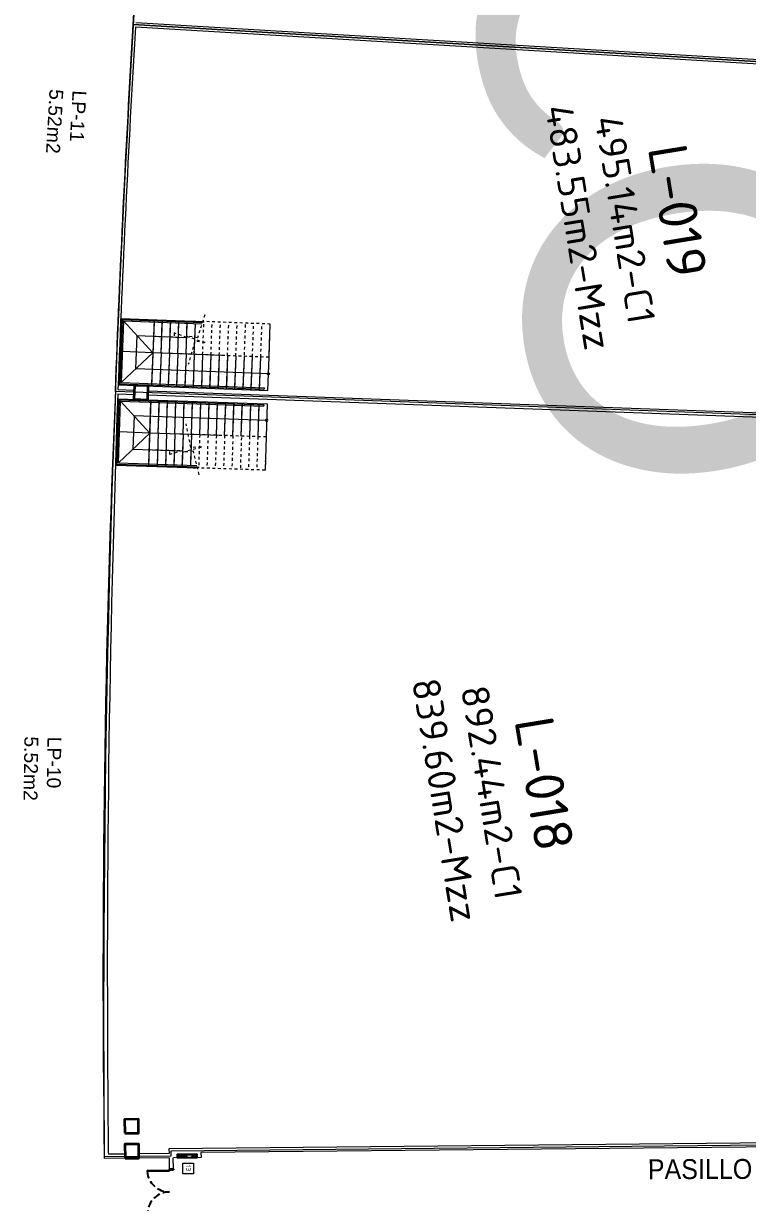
# Model space of a CAD drawing. Header units: metres. Extents: x 2 to 659295185, y -28 to 1124222152.
# Drawn here: x 655403.07 to 655429.21, y 1126497.24 to 1126539.81 of the extents above; entities that cross this region are included whole.
import ezdxf
from ezdxf.enums import TextEntityAlignment as Align

# ---------------------------------------------------------------- set-up
doc = ezdxf.new("R2010")
doc.units = ezdxf.units.M
doc.header["$MEASUREMENT"] = 0
for name, pattern in [('CCSM_C1_CUERPO CK$0$HIDDEN', [0.375, 0.25, -0.125]), ('CCSM_C1_CUERPO HP$0$CONTINUA', [0]), ('CCSM_C1_CUERPO QR$0$CONTINUA', [0]), ('CCSM_C1_CUERPO QR$0$HIDDEN', [0.375, 0.25, -0.125]), ('CONTINUA', [0]), ('DASHDOT', [1, 0.5, -0.25, 0, -0.25]), ('HIDDEN', [0.375, 0.25, -0.125])]:
    doc.linetypes.add(name, pattern=pattern)
doc.layers.get('0').update_dxf_attribs({"linetype": 'CONTINUOUS'})
for name, color, linetype in [('CCSM_C1_CUERPO BJ$0$A-LOCAL ID', 7, 'CONTINUOUS'), ('CCSM_C1_CUERPO BJ$0$ID_Nº LOCAL', 7, 'CONTINUOUS'), ('CCSM_C1_CUERPO HP$0$A-LOCAL ID', 7, 'CONTINUOUS'), ('CCSM_C1_CUERPO HP$0$A-PARED', 2, 'CCSM_C1_CUERPO HP$0$CONTINUA'), ('CCSM_C1_CUERPO HP$0$ID_AREA EXACTA', 7, 'CONTINUOUS'), ('CCSM_C1_CUERPO HP$0$ID_Nº LOCAL', 7, 'CONTINUOUS'), ('CCSM_C1_CUERPO HP$0$ID_RUBRO', 7, 'CONTINUOUS'), ('CCSM_C1_CUERPO HP$0$ID_USO', 7, 'CONTINUOUS'), ('CCSM_C1_CUERPO QR$0$A-EQUIPOS', 9, 'CONTINUOUS'), ('CCSM_C1_CUERPO QR$0$A-PARED', 2, 'CCSM_C1_CUERPO QR$0$CONTINUA'), ('CCSM_C1_CUERPO QR$0$A-PUERTA', 5, 'CCSM_C1_CUERPO QR$0$CONTINUA'), ('CCSM_C1_CUERPO QR$0$TEX-ROT', 7, 'CONTINUOUS'), ('LP PUBLICIDAD', 7, 'CONTINUOUS')]:
    doc.layers.add(name, color=color, linetype=linetype)
doc.layers.add('CCSM_C1_CUERPO HP$0$A-AREAS COMERCIALES', color=151, linetype='CONTINUOUS', plot=False)
for name, color, linetype, lineweight in [('CCSM_XREF ESTRUCTURA15$0$E-CA-COLUMNA', 2, 'CONTINUOUS', 35), ('CCSM_XREF ESTRUCTURA15$0$E-CP COLUMNAS', 2, 'CONTINUOUS', 35), ('CCSM_XREF ESTRUCTURA15$0$E-CQ-COLUMNA', 2, 'CONTINUOUS', 35), ('LOCALES ASIGNADOS', 41, 'DASHDOT', 0), ('NOMBRES LOCATARIOS', 7, 'CONTINUA', 0), ('XREF ESCALERAS', 252, 'CONTINUOUS', 0)]:
    doc.layers.add(name, color=color, linetype=linetype, lineweight=lineweight)
doc.styles.add('CCSM_C1_CUERPO BJ$0$ROMANS', font='romans__.ttf')
doc.styles.add('CCSM_C1_CUERPO BJ$0$sigo', font='arial.ttf', dxfattribs={"width": 0.9})
doc.styles.add('CCSM_C1_CUERPO HP$0$ROMANS', font='romans__.ttf')
doc.styles.add('CCSM_C1_CUERPO QR$0$ROMANS', font='romans__.ttf')
doc.styles.add('CCSM_XREF KIOSKOSE$0$Standard', font='txt')
doc.styles.get("Standard").update_dxf_attribs({"font": 'tahoma.ttf'})

# ---------------------------------------------------------------- blocks, each defined once
blk = doc.blocks.new('CCSM_C1_CUERPO QR$0$P. Doble 180.15')
for p, q in [((-1.955, 0.8), (-1.915, 0.8)), ((-1.955, 0.8), (-1.955, 0)), ((-1.915, 0), (-1.915, 0.8)), ((-0.435, 0), (-0.435, 0.8)), ((-0.395, 0.8), (-0.435, 0.8)), ((-0.395, 0.8), (-0.395, 0)), ((-1.985, 0), (-1.96, 0)), ((-1.985, -0.015), (-1.985, 0)), ((-1.96, 0), (-1.96, -0.045)), ((-0.39, 0), (-0.39, -0.045)), ((-0.365, 0), (-0.39, 0)), ((-0.365, -0.015), (-0.365, 0)), ((-2, -0.015), (-1.985, -0.015)), ((-2, -0.015), (-2, -0.135)), ((-2, -0.135), (-1.985, -0.135)), ((-1.985, -0.135), (-1.985, -0.15)), ((-1.985, -0.15), (-1.96, -0.15)), ((-1.95, -0.045), (-1.96, -0.15)), ((-1.96, -0.045), (-1.95, -0.045)), ((-1.955, 0), (-1.915, 0)), ((-0.395, 0), (-0.435, 0)), ((-0.4, -0.045), (-0.39, -0.15)), ((-0.39, -0.045), (-0.4, -0.045)), ((-0.365, -0.15), (-0.39, -0.15)), ((-0.35, -0.015), (-0.365, -0.015)), ((-0.35, -0.135), (-0.365, -0.135)), ((-0.365, -0.135), (-0.365, -0.15)), ((-0.35, -0.015), (-0.35, -0.135))]:
    blk.add_line(p, q)
at = {"color": 8, "linetype": 'CCSM_C1_CUERPO QR$0$HIDDEN'}
for centre, radius, start, end in [((-1.955, 0.031), 0.77, 357.704, 86.9891), ((-0.376, -0.008), 0.81, 94.161, 179.4681)]:
    blk.add_arc(centre, radius, start, end, dxfattribs=at)
blk = doc.blocks.new('CCSM_C1_CUERPO QR$0$CAJA DE MANGUERA')
for points in [[(0.444, 0.073), (0.473, -0.106), (0.44, -0.111), (0.417, 0.034), (-0.406, -0.1), (-0.382, -0.246), (-0.415, -0.251), (-0.444, -0.073)], [(0.417, 0.034), (0.44, -0.111), (-0.382, -0.246), (-0.406, -0.1)], [(0.299, 0.008), (0.393, -0.108), (0.246, -0.132)], [(-0.378, -0.123), (-0.288, -0.201), (-0.303, -0.111), (-0.363, -0.214)]]:
    blk.add_lwpolyline(points, close=True)
for points in [[(-0.295, -0.156), (-0.019, -0.111), (-0.012, -0.152)], [(-0.248, -0.149), (-0.241, -0.193)], [(-0.196, -0.14), (-0.189, -0.185)], [(-0.151, -0.133), (-0.144, -0.177)], [(-0.107, -0.125), (-0.1, -0.17)], [(-0.062, -0.118), (-0.055, -0.163)]]:
    blk.add_lwpolyline(points)
blk = doc.blocks.new('CCSM_C1_CUERPO HP$0$IDENT LOCAL')
at = {"layer": 'CCSM_C1_CUERPO HP$0$ID_AREA EXACTA', "style": 'CCSM_C1_CUERPO HP$0$ROMANS'}
blk.add_attdef('AREA-EXACTA', text='', height=0.5, dxfattribs=at).set_placement((0, 1.245), align=Align.BOTTOM_CENTER)
at = {"layer": 'CCSM_C1_CUERPO HP$0$ID_Nº LOCAL', "style": 'CCSM_C1_CUERPO HP$0$ROMANS'}
blk.add_attdef('NºLOCAL', text='', height=0.7, dxfattribs=at).set_placement((0, 2.05), align=Align.BOTTOM_CENTER)
at = {"layer": 'CCSM_C1_CUERPO HP$0$ID_RUBRO', "style": 'CCSM_C1_CUERPO HP$0$ROMANS'}
blk.add_attdef('RUBRO', text='', height=0.35, dxfattribs=at).set_placement((0, 0.395), align=Align.BOTTOM_CENTER)
at = {"layer": 'CCSM_C1_CUERPO HP$0$ID_USO', "style": 'CCSM_C1_CUERPO HP$0$ROMANS'}
blk.add_attdef('USO', text='', height=0.35, dxfattribs=at).set_placement((0, -0.455), align=Align.BOTTOM_CENTER)
blk = doc.blocks.new('CCSM_XREF ESTRUCTURA15$0$CCSM_COLUMNA REC')
at = {"layer": 'CCSM_XREF ESTRUCTURA15$0$E-CA-COLUMNA'}
blk.add_lwpolyline([(-0.25, -0.25), (0.25, -0.25), (0.25, 0.25), (-0.25, 0.25)], close=True, dxfattribs=at)
blk = doc.blocks.new('CCSM_C1_CUERPO BJ$0$IDENT LOCAL')
at = {"style": 'CCSM_C1_CUERPO BJ$0$ROMANS'}
for tag, height, p in [('AREA-EXACTA', 0.5, (0.587, 0.096)), ('NºLOCAL', 0.7, (1.17, 0.119)), ('RUBRO', 0.35, (0, 0)), ('USO', 0.35, (-0.587, -0.096))]:
    blk.add_attdef(tag, text='', height=height, rotation=279.3085, dxfattribs=at).set_placement(p, align=Align.BOTTOM_CENTER)
blk = doc.blocks.new('stairs3')
for p, q in [((655563.519, 1126395.991), (655562.335, 1126395.797)), ((655563.519, 1126395.991), (655562.335, 1126395.797)), ((655563.103, 1126391.667), (655565.383, 1126392.04))]:
    blk.add_line(p, q)
at = {"layer": 'XREF ESCALERAS'}
for p, q in [((655564.703, 1126396.185), (655563.519, 1126395.991)), ((655564.703, 1126396.185), (655563.519, 1126395.991)), ((655564.111, 1126396.088), (655564.887, 1126391.356)), ((655565.575, 1126390.866), (655564.703, 1126396.185)), ((655565.575, 1126390.866), (655564.703, 1126396.185)), ((655564.752, 1126395.889), (655563.568, 1126395.695)), ((655564.663, 1126395.874), (655563.568, 1126395.695)), ((655565.472, 1126390.94), (655564.637, 1126396.034)), ((655565.529, 1126390.899), (655564.686, 1126396.041)), ((655564.752, 1126395.889), (655564.712, 1126395.882)), ((655564.8, 1126395.593), (655563.616, 1126395.399)), ((655564.711, 1126395.578), (655563.616, 1126395.399)), ((655563.665, 1126395.103), (655564.849, 1126395.297)), ((655563.665, 1126395.103), (655564.76, 1126395.282)), ((655564.8, 1126395.593), (655564.761, 1126395.586)), ((655564.809, 1126395.29), (655564.849, 1126395.297)), ((655563.713, 1126394.807), (655564.897, 1126395.001)), ((655563.713, 1126394.807), (655564.808, 1126394.986)), ((655564.858, 1126394.994), (655564.897, 1126395.001)), ((655563.762, 1126394.511), (655564.946, 1126394.705)), ((655563.762, 1126394.511), (655564.857, 1126394.69)), ((655563.785, 1126394.367), (655564.198, 1126391.846)), ((655563.81, 1126394.215), (655564.994, 1126394.409)), ((655563.81, 1126394.215), (655564.906, 1126394.394)), ((655564.906, 1126394.698), (655564.946, 1126394.705)), ((655564.955, 1126394.402), (655564.994, 1126394.409)), ((655563.859, 1126393.919), (655565.043, 1126394.113)), ((655563.859, 1126393.919), (655564.954, 1126394.098)), ((655565.003, 1126394.106), (655565.043, 1126394.113)), ((655563.907, 1126393.622), (655565.091, 1126393.817)), ((655563.907, 1126393.622), (655565.003, 1126393.802)), ((655563.956, 1126393.326), (655565.14, 1126393.521)), ((655563.956, 1126393.326), (655565.051, 1126393.506)), ((655565.052, 1126393.81), (655565.091, 1126393.817)), ((655565.1, 1126393.514), (655565.14, 1126393.521)), ((655562.762, 1126393.435), (655562.723, 1126393.428)), ((655563.207, 1126390.478), (655562.73, 1126393.384)), ((655563.24, 1126390.524), (655562.772, 1126393.38)), ((655562.811, 1126393.139), (655562.772, 1126393.132)), ((655563.281, 1126390.581), (655562.823, 1126393.374)), ((655563.956, 1126393.326), (655562.86, 1126393.147)), ((655564.004, 1126393.03), (655565.188, 1126393.224)), ((655564.004, 1126393.03), (655565.1, 1126393.21)), ((655565.149, 1126393.218), (655565.188, 1126393.224)), ((655563.207, 1126390.478), (655562.787, 1126393.04)), ((655564.004, 1126393.03), (655562.82, 1126392.836)), ((655562.86, 1126392.843), (655562.82, 1126392.836)), ((655564.053, 1126392.734), (655562.869, 1126392.54)), ((655564.004, 1126393.03), (655562.909, 1126392.851)), ((655564.053, 1126392.734), (655562.957, 1126392.555)), ((655563.703, 1126391.159), (655563.412, 1126392.933)), ((655564.026, 1126392.897), (655564.198, 1126391.846)), ((655564.053, 1126392.734), (655565.237, 1126392.928)), ((655564.053, 1126392.734), (655565.148, 1126392.914)), ((655565.198, 1126392.922), (655565.237, 1126392.928)), ((655562.908, 1126392.547), (655562.869, 1126392.54)), ((655564.101, 1126392.438), (655562.917, 1126392.244)), ((655562.957, 1126392.251), (655562.917, 1126392.244)), ((655564.101, 1126392.438), (655563.006, 1126392.259)), ((655564.101, 1126392.438), (655565.286, 1126392.632)), ((655564.101, 1126392.438), (655565.197, 1126392.618)), ((655564.15, 1126392.142), (655565.334, 1126392.336)), ((655564.15, 1126392.142), (655565.245, 1126392.322)), ((655565.246, 1126392.626), (655565.286, 1126392.632)), ((655565.295, 1126392.33), (655565.334, 1126392.336)), ((655564.15, 1126392.142), (655562.966, 1126391.948)), ((655563.005, 1126391.955), (655562.966, 1126391.948)), ((655563.014, 1126391.652), (655565.383, 1126392.04)), ((655564.15, 1126392.142), (655563.054, 1126391.963)), ((655563.103, 1126391.667), (655565.294, 1126392.026)), ((655564.198, 1126391.846), (655563.282, 1126390.581)), ((655564.198, 1126391.846), (655565.471, 1126390.94)), ((655564.198, 1126391.846), (655564.376, 1126390.761)), ((655565.343, 1126392.034), (655565.383, 1126392.04)), ((655563.014, 1126391.652), (655563.054, 1126391.659)), ((655563.281, 1126390.581), (655565.472, 1126390.94)), ((655564.887, 1126391.356), (655563.703, 1126391.162)), ((655563.207, 1126390.478), (655565.575, 1126390.866)), ((655563.207, 1126390.478), (655565.575, 1126390.866)), ((655563.24, 1126390.524), (655563.207, 1126390.478)), ((655563.24, 1126390.524), (655565.529, 1126390.899)), ((655564.384, 1126390.711), (655564.391, 1126390.672)), ((655564.384, 1126390.711), (655564.391, 1126390.672)), ((655565.529, 1126390.899), (655565.575, 1126390.866))]:
    blk.add_line(p, q, dxfattribs=at)
at = {"layer": 'XREF ESCALERAS', "linetype": 'HIDDEN', "ltscale": 0.02}
for p, q in [((655563.519, 1126395.991), (655562.335, 1126395.797)), ((655562.335, 1126395.797), (655562.73, 1126393.384)), ((655563.568, 1126395.695), (655562.383, 1126395.501)), ((655563.616, 1126395.399), (655562.432, 1126395.205)), ((655563.616, 1126395.103), (655562.432, 1126394.909)), ((655563.713, 1126394.807), (655562.529, 1126394.613)), ((655563.762, 1126394.511), (655562.577, 1126394.317)), ((655563.81, 1126394.215), (655562.626, 1126394.02)), ((655563.859, 1126393.919), (655562.674, 1126393.724))]:
    blk.add_line(p, q, dxfattribs=at)
at = {"layer": 'XREF ESCALERAS', "linetype": 'CCSM_C1_CUERPO CK$0$HIDDEN', "ltscale": 0.02}
for p, q in [((655563.519, 1126395.991), (655563.785, 1126394.367)), ((655563.519, 1126395.991), (655564.026, 1126392.897)), ((655563.907, 1126393.622), (655562.723, 1126393.428)), ((655562.787, 1126393.04), (655562.73, 1126393.384)), ((655563.956, 1126393.326), (655562.772, 1126393.132))]:
    blk.add_line(p, q, dxfattribs=at)
for points in [[(655562.479, 1126393.412), (655563.342, 1126393.318), (655563.365, 1126392.919), (655563.46, 1126393.624), (655563.491, 1126393.243), (655564.362, 1126393.185)], [(655563.606, 1126391.749), (655563.412, 1126392.933), (655563.342, 1126392.457), (655563.486, 1126392.485)]]:
    blk.add_lwpolyline(points, dxfattribs=at)
at = {"layer": 'XREF ESCALERAS'}
blk.add_circle((655564.111, 1126396.088), 0.0379, dxfattribs=at)
blk.add_arc((655564.662, 1126396.031), 0.0258, 22.8201, 174.2948, dxfattribs=at)

msp = doc.modelspace()

# ---------------------------------------------------------------- hatches: boundary and pattern name
at = {"layer": 'LOCALES ASIGNADOS'}
h = msp.add_hatch(color=256, dxfattribs=at)
edge = h.paths.add_edge_path()
edge.add_arc((219491.1056, 1054914.3756), 441878.9229, 9.308049718, 9.309563548, ccw=False)
edge.add_line((655551.8097, 1126384.9626), (655564.5398, 1126387.0492))
edge.add_line((655564.5398, 1126387.0492), (655562.5867, 1126398.9652))
edge.add_line((655562.5867, 1126398.9652), (655552.3922, 1126397.2942))
edge.add_line((655552.3922, 1126397.2942), (655552.4569, 1126396.8995))
edge.add_line((655552.4569, 1126396.8995), (655549.9212, 1126396.4839))

# ---------------------------------------------------------------- linework, layer by layer
at = {"layer": 'CCSM_C1_CUERPO HP$0$A-AREAS COMERCIALES', "lineweight": 5}
for points in [[(655407.0297, 1126539.7732, -0.0110222), (655409.196, 1126566.2383), (655445.9309, 1126562.3406), (655445.3106, 1126556.1574), (655444.7636, 1126549.9712), (655456.7412, 1126548.9819, 0.0073484), (655455.8108, 1126535.6789, 0.0783457), (655451.3817, 1126536.0178, 0.1384603), (655447.2392, 1126534.54), (655443.8984, 1126537.5848), (655407.0297, 1126539.7732)], [(655447.2383, 1126534.5393, 0.2014585), (655444.7098, 1126530.2028, 0.1125285), (655445.1982, 1126525.1143), (655406.3849, 1126526.518, -0.005508), (655407.0297, 1126539.7732), (655443.8984, 1126537.5848), (655447.2383, 1126534.5393)], [(655445.1982, 1126525.1143), (655406.3849, 1126526.5183, 0.0142932), (655405.9845, 1126498.9037), (655408.4007, 1126498.9276), (655408.4037, 1126499.1073)], [(655408.4037, 1126499.1073), (655430.9783, 1126499.3332), (655430.9597, 1126501.1831, -0.0052791), (655430.9879, 1126512.927), (655452.9144, 1126512.6405), (655452.932, 1126513.9899, -0.0169877), (655451.3814, 1126515.4379, -0.0172321), (655449.964, 1126516.9552, -0.0321055), (655447.7948, 1126519.7875, -0.0260335), (655446.5539, 1126521.8701, -0.0478352), (655445.1982, 1126525.1144), (655406.3849, 1126526.5183)]]:
    msp.add_lwpolyline(points, format="xyb", dxfattribs=at)
at = {"layer": 'CCSM_C1_CUERPO HP$0$A-PARED', "lineweight": 5}
for points in [[(655407.1087, 1126539.6934), (655431.6517, 1126538.2366)], [(655407.1176, 1126539.8431), (655431.6605, 1126538.3864)], [(655406.4729, 1126526.4402), (655407.0632, 1126526.4188)], [(655406.4783, 1126526.5901), (655407.0687, 1126526.5687)], [(655407.5629, 1126526.4007), (655431.0476, 1126525.5512)], [(655407.5683, 1126526.5506), (655431.053, 1126525.7011)]]:
    msp.add_lwpolyline(points, dxfattribs=at)
for centre, radius, start, end in [((656008.3081, 1126503.8781), 602.3488, 172.8038156, 180.4087647), ((655979.8541, 1126505.5736), 573.7608, 176.5907878, 177.9008252), ((655979.7688, 1126505.5757), 573.6755, 177.9157051, 180.5986028)]:
    msp.add_arc(centre, radius, start, end, dxfattribs=at)
at = {"layer": 'CCSM_C1_CUERPO QR$0$A-PARED', "lineweight": 5}
for p, q in [((655430.3776, 1126499.3987), (655408.3191, 1126499.1775)), ((655406.7288, 1126498.9879), (655406.1305, 1126498.9819)), ((655408.3224, 1126499.0039), (655407.2303, 1126498.9929))]:
    msp.add_line(p, q, dxfattribs=at)
for points in [[(655405.9746, 1126499.5808, 0.0005227), (655405.9821, 1126498.8309)], [(655406.1246, 1126499.5823, 0.0002616), (655406.1305, 1126498.9819)]]:
    msp.add_lwpolyline(points, format="xyb", dxfattribs=at)
for points in [[(655408.3191, 1126499.1775), (655408.3224, 1126499.0039)], [(655430.3791, 1126499.2487), (655409.4766, 1126499.0395), (655409.4784, 1126498.8578), (655408.4785, 1126498.8478)], [(655406.7303, 1126498.8384), (655405.9821, 1126498.8309)], [(655408.3252, 1126498.8544), (655407.232, 1126498.8435)], [(655408.3252, 1126498.8544), (655408.3327, 1126498.4532), (655408.4824, 1126498.4551), (655408.4751, 1126498.8477)]]:
    msp.add_lwpolyline(points, dxfattribs=at)
at = {"layer": 'CCSM_C1_CUERPO QR$0$TEX-ROT', "lineweight": 5}
msp.add_lwpolyline([(655409.202, 1126498.6625), (655409.2091, 1126498.2785), (655408.822, 1126498.2713), (655408.8149, 1126498.6553)], close=True, dxfattribs=at)

# ---------------------------------------------------------------- block references
at = {"layer": 'CCSM_C1_CUERPO BJ$0$A-LOCAL ID', "lineweight": 5}
ref = msp.add_blockref('CCSM_C1_CUERPO BJ$0$IDENT LOCAL', (655431.1801, 1126496.666), dxfattribs=dict(at, xscale=0.8999999999891694, yscale=0.8999999999891694, zscale=0.8999999999891694, rotation=0.1910638978795035))
ref.add_attrib('NºLOCAL', 'PASILLO DE SERVICIO 23', dxfattribs={"layer": 'CCSM_C1_CUERPO BJ$0$ID_Nº LOCAL', "height": 0.72, "rotation": 0.19106, "style": 'CCSM_C1_CUERPO BJ$0$sigo', "width": 0.9}).set_placement((655431.176, 1126497.881), align=Align.BOTTOM_CENTER)
at = {"layer": 'CCSM_C1_CUERPO HP$0$A-LOCAL ID', "lineweight": 5}
ref = msp.add_blockref('CCSM_C1_CUERPO HP$0$IDENT LOCAL', (655421.5431, 1126532.1985), dxfattribs=dict(at, xscale=1.999999999948356, yscale=1.999999999948356, zscale=1.999999999948356, rotation=279.3084512809283))
ref.add_attrib('NºLOCAL', 'L-019', dxfattribs={"layer": 'CCSM_C1_CUERPO HP$0$ID_Nº LOCAL', "height": 1.4, "rotation": 279.30845, "style": 'CCSM_C1_CUERPO HP$0$ROMANS'}).set_placement((655425.5892, 1126532.8616), align=Align.BOTTOM_CENTER)
ref.add_attrib('RUBRO', '483.55m2-Mzz', dxfattribs={"layer": 'CCSM_C1_CUERPO HP$0$ID_RUBRO', "height": 1, "rotation": 279.30845, "style": 'CCSM_C1_CUERPO HP$0$ROMANS'}).set_placement((655422.3233, 1126532.3263), align=Align.BOTTOM_CENTER)
ref.add_attrib('AREA-EXACTA', '495.14m2-C1', dxfattribs={"layer": 'CCSM_C1_CUERPO HP$0$ID_AREA EXACTA', "height": 1, "rotation": 279.30845, "style": 'CCSM_C1_CUERPO HP$0$ROMANS'}).set_placement((655424.0009, 1126532.6013), align=Align.BOTTOM_CENTER)
ref = msp.add_blockref('CCSM_C1_CUERPO HP$0$IDENT LOCAL', (655416.7275, 1126511.513), dxfattribs=dict(at, xscale=1.999999999948356, yscale=1.999999999948356, zscale=1.999999999948356, rotation=279.3084512809283))
ref.add_attrib('NºLOCAL', 'L-018', dxfattribs={"layer": 'CCSM_C1_CUERPO HP$0$ID_Nº LOCAL', "height": 1.4, "rotation": 279.30845, "style": 'CCSM_C1_CUERPO HP$0$ROMANS'}).set_placement((655420.7735, 1126512.1761), align=Align.BOTTOM_CENTER)
ref.add_attrib('RUBRO', '839.60m2-Mzz', dxfattribs={"layer": 'CCSM_C1_CUERPO HP$0$ID_RUBRO', "height": 1, "rotation": 279.30845, "style": 'CCSM_C1_CUERPO HP$0$ROMANS'}).set_placement((655417.5077, 1126511.6408), align=Align.BOTTOM_CENTER)
ref.add_attrib('AREA-EXACTA', '892.44m2-C1', dxfattribs={"layer": 'CCSM_C1_CUERPO HP$0$ID_AREA EXACTA', "height": 1, "rotation": 279.30845, "style": 'CCSM_C1_CUERPO HP$0$ROMANS'}).set_placement((655419.1853, 1126511.9158), align=Align.BOTTOM_CENTER)
at = {"layer": 'CCSM_C1_CUERPO QR$0$A-EQUIPOS', "lineweight": 5, "xscale": 0.766719046572941, "yscale": 0.766719046572941, "zscale": 0.766719046572941, "rotation": 351.2699350827496}
msp.add_blockref('CCSM_C1_CUERPO QR$0$CAJA DE MANGUERA', (655408.977, 1126498.9916), dxfattribs=at)
at = {"layer": 'CCSM_C1_CUERPO QR$0$A-PUERTA', "lineweight": 5, "rotation": 90.7241946583395}
msp.add_blockref('CCSM_C1_CUERPO QR$0$P. Doble 180.15', (655408.3281, 1126498.8032), dxfattribs=at)
at = {"layer": 'CCSM_XREF ESTRUCTURA15$0$E-CP COLUMNAS', "lineweight": 5}
for p, rotation in [((655407.3158, 1126526.4847), 357.9282930153906), ((655406.9705, 1126499.9909), 0.5784706346063785)]:
    msp.add_blockref('CCSM_XREF ESTRUCTURA15$0$CCSM_COLUMNA REC', p, dxfattribs=dict(at, rotation=rotation))
at = {"layer": 'CCSM_XREF ESTRUCTURA15$0$E-CQ-COLUMNA', "lineweight": 5, "rotation": 0.5784706479459116}
msp.add_blockref('CCSM_XREF ESTRUCTURA15$0$CCSM_COLUMNA REC', (655406.9795, 1126499.0909), dxfattribs=at)
at = {"layer": 'XREF ESCALERAS', "rotation": 258.4922063850229}
msp.add_blockref('stairs3', (-317555.0421, 1993630.243), dxfattribs=at)
at = {"layer": 'XREF ESCALERAS', "xscale": -1, "rotation": 277.3646249630762}
msp.add_blockref('stairs3', (-377659.6522, 331984.2785), dxfattribs=at)

# ---------------------------------------------------------------- texts
at = {"layer": 'CCSM_C1_CUERPO QR$0$TEX-ROT', "lineweight": 5, "insert": (655409.1077, 1126498.5985), "char_height": 0.17303, "width": 0.010152, "attachment_point": 1, "rotation": 271.02296, "style": 'CCSM_C1_CUERPO QR$0$ROMANS'}
msp.add_mtext('13', dxfattribs=at)
at = {"layer": 'LP PUBLICIDAD', "char_height": 0.2, "attachment_point": 1, "style": 'CCSM_XREF KIOSKOSE$0$Standard'}
for s, insert, rotation in [('\\pt2.6;{\\fArial|b0|i0|c0|p34;\\H2.5x;LP-11\\P5.52m2}', (655405.3393, 1126537.3784), 266.82108), ('\\pt2.6;{\\fArial|b0|i0|c0|p34;\\H2.5x;LP-10\\P5.52m2}', (655404.4342, 1126514.0537), 269.18687)]:
    msp.add_mtext_dynamic_manual_height_columns(s, width=7.561207, gutter_width=1, heights=[0], dxfattribs=dict(at, insert=insert, rotation=rotation))
at = {"layer": 'NOMBRES LOCATARIOS', "insert": (655427.4305, 1126565.2787), "char_height": 12.05097, "attachment_point": 1, "rotation": 279.28131}
msp.add_mtext_dynamic_manual_height_columns('{\\fCalibri|b0|i0|c0|p34;\\C7;BECO}', width=10.120687, gutter_width=25, heights=[0], dxfattribs=at)

doc.saveas('drawing.dxf')
